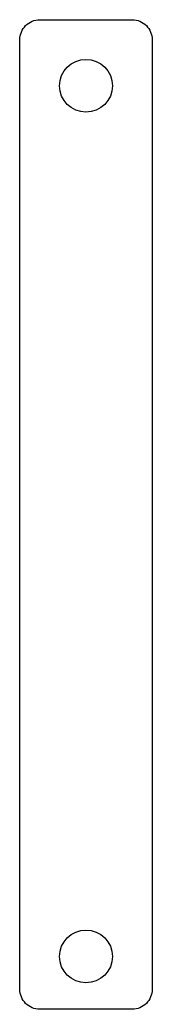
# Model space of a CAD drawing. Header units: millimetres. Extents: x 0 to 20, y -150 to 0.
import ezdxf

# ---------------------------------------------------------------- set-up
doc = ezdxf.new("R2010")
doc.units = ezdxf.units.MM
doc.layers.get('0').update_dxf_attribs({"linetype": 'CONTINUOUS'})

msp = doc.modelspace()

# ---------------------------------------------------------------- linework, layer by layer
msp.add_lwpolyline([(3, 0), (17, 0, -0.414214), (20, -3), (20, -147, -0.414214), (17, -150), (3, -150, -0.414214), (0, -147), (0, -3, -0.414214)], format="xyb", close=True)
for centre in [(10, -10), (10, -142)]:
    msp.add_circle(centre, 4)

doc.saveas('drawing.dxf')
